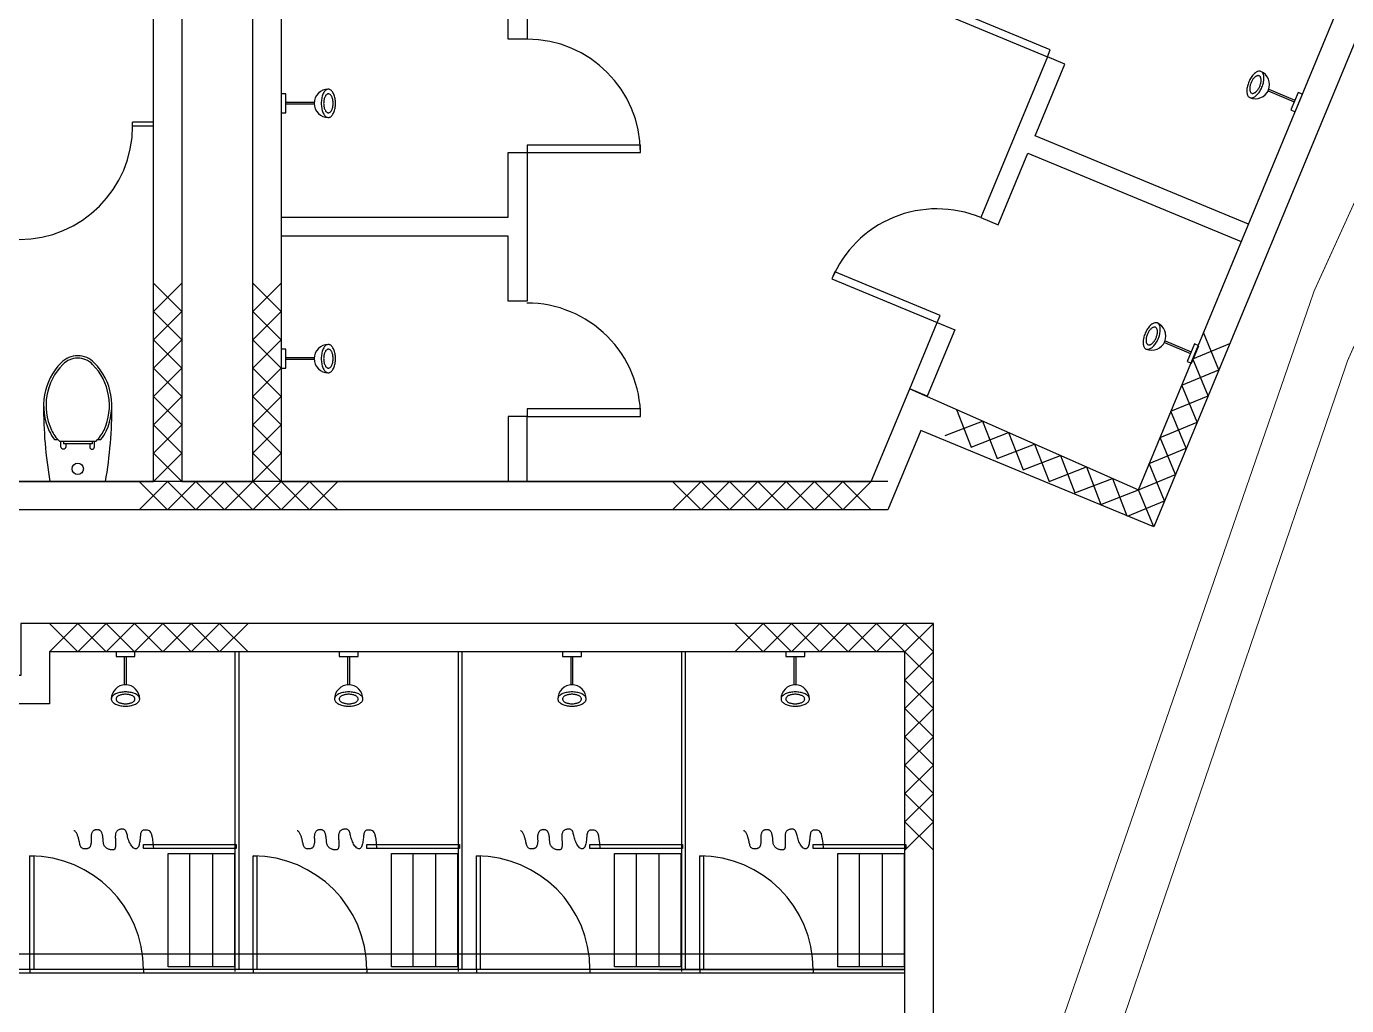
# Model space of a CAD drawing. Extents: x -163002 to 22103, y -103500 to 51643.
# Drawn here: x -68996 to -62018, y -67471 to -62293 of the extents above; entities that cross this region are included whole.
import ezdxf

# ---------------------------------------------------------------- set-up
doc = ezdxf.new("R2010")
doc.units = 0
doc.header["$LTSCALE"] = 1000
doc.header["$MEASUREMENT"] = 0
doc.layers.get('0').update_dxf_attribs({"linetype": 'CONTINUOUS'})
for name, color, linetype in [('s1113a$0$20', 1, 'CONTINUOUS'), ('s1113a$0$22', 14, 'CONTINUOUS'), ('s1113a$0$49', 7, 'CONTINUOUS'), ('s1113a$0$PLUMB', 1, 'CONTINUOUS'), ('s1113a$0$sani02', 7, 'CONTINUOUS'), ('s4113a$0$9', 7, 'CONTINUOUS')]:
    doc.layers.add(name, color=color, linetype=linetype)

# ---------------------------------------------------------------- blocks, each defined once
blk = doc.blocks.new('s1113a$0$SHWR')
at = {"layer": 's1113a$0$49', "color": 14, "linetype": 'Continuous'}
for p, q in [((-0.005, -0.175), (-0.005, -0.025)), ((0.005, -0.175), (0.005, -0.025))]:
    blk.add_line(p, q, dxfattribs=at)
blk.add_lwpolyline([(-0.05, 0), (-0.05, -0.025), (0.05, -0.025), (0.05, 0)], close=True, dxfattribs=at)
for points in [[(0.075, -0.25, 0.087445), (0.073739, -0.243262, 0.069281), (0.070477, -0.237175, 0.06008), (0.064548, -0.230897, 0.040836), (0.057453, -0.225896, 0.036504), (0.047752, -0.221076, 0.027544), (0.0375, -0.217524, 0.025803), (0.025372, -0.214708, 0.022453), (0.013024, -0.21307, 0.021977), (0, -0.212498, 0.021977), (-0.013024, -0.21307, 0.022453), (-0.025372, -0.214708, 0.025803), (-0.0375, -0.217524, 0.027544), (-0.047752, -0.221076, 0.036504), (-0.057453, -0.225896, 0.040836), (-0.064548, -0.230897, 0.06008), (-0.070477, -0.237175, 0.069281), (-0.073739, -0.243262, 0.087445), (-0.075, -0.25, 0.087445), (-0.073739, -0.256739, 0.069281), (-0.070477, -0.262826, 0.06008), (-0.064548, -0.269104, 0.040836), (-0.057453, -0.274105, 0.036504), (-0.047752, -0.278925, 0.027544), (-0.0375, -0.282476, 0.025803), (-0.025372, -0.285293, 0.022453), (-0.013024, -0.286931, 0.021977), (0, -0.287503, 0.021977), (0.013024, -0.286931, 0.022453), (0.025372, -0.285293, 0.025803), (0.0375, -0.282476, 0.027544), (0.047752, -0.278925, 0.036504), (0.057453, -0.274105, 0.040836), (0.064548, -0.269104, 0.06008), (0.070477, -0.262826, 0.069281), (0.073739, -0.256739, 0.087445), (0.075, -0.25)], [(0.05, -0.25, 0.087445), (0.049159, -0.245508, 0.069281), (0.046985, -0.24145, 0.06008), (0.043032, -0.237264, 0.040836), (0.038302, -0.233931, 0.036504), (0.031835, -0.230717, 0.027544), (0.025, -0.22835, 0.025803), (0.016915, -0.226472, 0.022453), (0.008682, -0.22538, 0.021977), (0, -0.224999, 0.021977), (-0.008682, -0.22538, 0.022453), (-0.016915, -0.226472, 0.025803), (-0.025, -0.22835, 0.027544), (-0.031835, -0.230717, 0.036504), (-0.038302, -0.233931, 0.040836), (-0.043032, -0.237264, 0.06008), (-0.046985, -0.24145, 0.069281), (-0.049159, -0.245508, 0.087445), (-0.05, -0.25, 0.087445), (-0.049159, -0.254493, 0.069281), (-0.046985, -0.258551, 0.06008), (-0.043032, -0.262736, 0.040836), (-0.038302, -0.26607, 0.036504), (-0.031835, -0.269284, 0.027544), (-0.025, -0.271651, 0.025803), (-0.016915, -0.273529, 0.022453), (-0.008682, -0.274621, 0.021977), (0, -0.275002, 0.021977), (0.008682, -0.274621, 0.022453), (0.016915, -0.273529, 0.025803), (0.025, -0.271651, 0.027544), (0.031835, -0.269284, 0.036504), (0.038302, -0.26607, 0.040836), (0.043032, -0.262736, 0.06008), (0.046985, -0.258551, 0.069281), (0.049159, -0.254493, 0.087445), (0.05, -0.25)]]:
    blk.add_lwpolyline(points, format="xyb", close=True, dxfattribs=at)
blk.add_arc((0, -0.25), 0.075, 0, 180, dxfattribs=at)
blk = doc.blocks.new('s1113a$0$TP3')
at = {"layer": 's1113a$0$PLUMB'}
for p, q in [((213.7, 76), (199.3, 76)), ((199.3, -76), (199.3, 76)), ((213.7, -76), (199.3, -76))]:
    blk.add_line(p, q, dxfattribs=at)
for points in [[(406.3, 180.2, 0.045439), (0, 146.9), (0, -146.9, 0.045439), (406.3, -180.2, -0.205215)], [(223.1, -106), (223.1, -122.9, 0.064397), (267.1, -150.5, 0.312063), (628.7, -87.4, 0.200897), (665.3, 0, 0.200897), (628.7, 87.4, 0.312063), (267.1, 150.5, 0.064397), (223.1, 122.9), (223.1, 106)], [(199.3, 63.6), (183.6, 63.6, -1), (183.6, 88.4), (213.7, 88.4)], [(199.3, -63.6), (183.6, -63.6, 1), (183.6, -88.4), (213.7, -88.4)]]:
    blk.add_lwpolyline(points, format="xyb", dxfattribs=at)
blk.add_lwpolyline([(652.6, 0, 0.200897), (619.8, 78.4, 0.312063), (272.4, 139, 0.096006), (213.7, 96.8), (213.7, -96.8, 0.096006), (272.4, -139, 0.312063), (619.8, -78.4, 0.200897)], format="xyb", close=True, dxfattribs=at)
blk.add_circle((67.5, 0), 30, dxfattribs=at)
blk = doc.blocks.new('s1113a')
at = {"layer": 's1113a$0$20', "color": 14, "linetype": 'Continuous'}
for p, q in [((-68324.8, -64699.9), (-68324.8, -62799.9)), ((-64443.4, -64699.9), (-72769.10615, -64699.9)), ((-64443.4, -64849.9), (-72739.9, -64849.9))]:
    blk.add_line(p, q, dxfattribs=at)
for points in [[(-68324.8, -57899.9), (-68324.8, -54124.9), (-68474.8, -54124.9), (-68474.8, -53974.9), (-66824.9, -53974.9), (-66824.9, -53349.9), (-66674.9, -53349.9), (-66674.9, -54124.9), (-68174.8, -54124.9), (-68174.8, -57749.9), (-65249.9, -57749.9), (-65249.9, -59249.9), (-67649.8, -59249.9), (-67649.8, -64699.9)], [(-68174.8, -58643.9), (-68174.8, -64699.9), (-67799.8, -64699.9), (-67799.8, -59099.9), (-66249.9, -59099.9)], [(-67649.8, -64699.9), (-64530.2, -64699.9), (-64327.3, -64210), (-63118.6, -64743.8), (-61429.3, -60666.7), (-62649.9, -60160.9), (-62649.9, -59393.9), (-62499.9, -59393.9)], [(-62499.9, -59393.9), (-62499.9, -60060.6), (-61233.3, -60585.5), (-63037.4, -64939.7), (-64269.1, -64429.3), (-64443.4, -64849.9)], [(-72769.10615, -64699.9), (-68324.8, -64699.9), (-68324.8, -60824.9), (-71324.8, -60824.9)], [(-64202.3, -69499.3), (-64202.3, -65449.9), (-69024.7, -65449.9), (-69024.6766, -65724.9), (-72742.3, -65724.9)], [(-64352.3, -69999.9), (-64352.3, -65599.9), (-68874.68723, -65599.9), (-68874.66383, -65874.9), (-72592.3, -65874.9)]]:
    blk.add_lwpolyline(points, dxfattribs=at)
at = {"layer": 's1113a$0$22', "color": 14, "linetype": 'Continuous'}
for points in [[(-68174.8, -64699.9), (-68324.8, -64549.9), (-68174.8, -64399.9), (-68324.8, -64249.9), (-68174.8, -64099.9), (-68324.8, -63949.9), (-68174.8, -63799.9), (-68324.8, -63649.9)], [(-68324.8, -64699.9), (-68174.8, -64549.9), (-68324.8, -64399.9), (-68174.8, -64249.9), (-68324.8, -64099.9), (-68174.8, -63949.9), (-68324.8, -63799.9), (-68174.8, -63649.9)], [(-67649.8, -64699.9), (-67799.8, -64549.9), (-67649.8, -64399.9), (-67799.8, -64249.9), (-67649.8, -64099.9), (-67799.8, -63949.9), (-67649.8, -63799.9), (-67799.8, -63649.9)], [(-67799.8, -64699.9), (-67649.8, -64549.9), (-67799.8, -64399.9), (-67649.8, -64249.9), (-67799.8, -64099.9), (-67649.8, -63949.9), (-67799.8, -63799.9), (-67649.8, -63649.9)], [(-63037.4, -64939.7), (-63118.6, -64743.7), (-62922.6, -64662.5), (-63003.7, -64466.6), (-62807.7, -64385.4), (-62888.9, -64189.4), (-62692.9, -64108.2), (-62774.1, -63912.3)], [(-63176, -64882.3), (-62980, -64801.1), (-63061.1, -64605.1), (-62865.1, -64524), (-62946.3, -64328), (-62750.3, -64246.8), (-62831.5, -64050.8), (-62635.5, -63969.7)], [(-64079.1, -64319.6), (-64002.5, -64517.4), (-63804.7, -64440.8), (-63728.1, -64638.6), (-63530.2, -64562), (-63453.6, -64759.8), (-63255.8, -64683.2), (-63179.2, -64881)], [(-64139.7, -64456.8), (-63941.9, -64380.2), (-63865.3, -64578), (-63667.5, -64501.4), (-63590.8, -64699.2), (-63393, -64622.6), (-63316.4, -64820.4), (-63118.6, -64743.8)], [(-67349.8, -64699.9), (-67499.8, -64849.9), (-67649.8, -64699.9), (-67799.8, -64849.9), (-67949.8, -64699.9), (-68099.8, -64849.9), (-68249.8, -64699.9), (-68399.8, -64849.9)], [(-67349.8, -64849.9), (-67499.8, -64699.9), (-67649.8, -64849.9), (-67799.8, -64699.9), (-67949.8, -64849.9), (-68099.8, -64699.9), (-68249.8, -64849.9), (-68399.8, -64699.9)], [(-64530.2, -64699.9), (-64680.2, -64849.9), (-64830.2, -64699.9), (-64980.2, -64849.9), (-65130.2, -64699.9), (-65280.2, -64849.9), (-65430.2, -64699.9), (-65580.2, -64849.9)], [(-64530.2, -64849.9), (-64680.2, -64699.9), (-64830.2, -64849.9), (-64980.2, -64699.9), (-65130.2, -64849.9), (-65280.2, -64699.9), (-65430.2, -64849.9), (-65580.2, -64699.9)], [(-68874.7, -65599.9), (-68724.7, -65449.9), (-68574.7, -65599.9), (-68424.7, -65449.9), (-68274.7, -65599.9), (-68124.7, -65449.9), (-67974.7, -65599.9), (-67824.7, -65449.9)], [(-68874.7, -65449.9), (-68724.7, -65599.9), (-68574.7, -65449.9), (-68424.7, -65599.9), (-68274.7, -65449.9), (-68124.7, -65599.9), (-67974.7, -65449.9), (-67824.7, -65599.9)], [(-65252.3, -65599.9), (-65102.3, -65449.9), (-64952.3, -65599.9), (-64802.3, -65449.9), (-64652.3, -65599.9), (-64502.3, -65449.9), (-64352.3, -65599.9), (-64202.3, -65449.9)], [(-65252.3, -65449.9), (-65102.3, -65599.9), (-64952.3, -65449.9), (-64802.3, -65599.9), (-64652.3, -65449.9), (-64502.3, -65599.9), (-64352.3, -65449.9), (-64202.3, -65599.9)], [(-64352.3, -65599.9), (-64202.3, -65749.9), (-64352.3, -65899.9), (-64202.3, -66049.9), (-64352.3, -66199.9), (-64202.3, -66349.9), (-64352.3, -66499.9), (-64202.3, -66649.9)], [(-64202.3, -65599.9), (-64352.3, -65749.9), (-64202.3, -65899.9), (-64352.3, -66049.9), (-64202.3, -66199.9), (-64352.3, -66349.9), (-64202.3, -66499.9), (-64352.3, -66649.9)]]:
    blk.add_lwpolyline(points, dxfattribs=at)
at = {"layer": 's1113a$0$49', "color": 14, "linetype": 'Continuous'}
for points in [[(-67649.8, -61915.6), (-66449.8, -61915.6), (-66449.8, -61582.3), (-66349.8, -61582.3), (-66349.8, -62360.6), (-66449.8, -62360.6), (-66449.8, -62015.6), (-67649.8, -62015.6)], [(-62536.2, -63338.6), (-63664.3, -62871.1), (-63507.2, -62491.9), (-63599.6, -62453.6), (-63952.1, -63304.4), (-63859.7, -63342.7), (-63702.7, -62963.5), (-62574.5, -63430.9)], [(-67649.8, -63301.8), (-66449.8, -63301.8), (-66449.8, -62960.6), (-66349.8, -62960.6), (-66349.8, -63746.8), (-66449.8, -63746.8), (-66449.8, -63401.8), (-67649.8, -63401.8)]]:
    blk.add_lwpolyline(points, dxfattribs=at)
for points in [[(-64156, -62223.1), (-63599.6, -62453.6), (-63584.3, -62416.6), (-64140.7, -62186.1)], [(-66349.8, -62960.6), (-65749.8, -62960.6), (-65749.8, -62920.6), (-66349.8, -62920.6)], [(-64738.2, -63628.3), (-64181.8, -63858.8), (-64166.5, -63821.8), (-64722.9, -63591.3)], [(-64089.4, -63897.1), (-64234.8, -64248.3), (-64327.3, -64210), (-64181.9, -63858.8)], [(-66349.8, -64356), (-65749.8, -64356), (-65749.8, -64316), (-66349.8, -64316)], [(-66449.9, -64699.9), (-66349.8, -64699.9), (-66349.8, -64356), (-66449.9, -64356)]]:
    blk.add_lwpolyline(points, close=True, dxfattribs=at)
for centre, radius, start, end in [((-66349.8, -62960.6), 600, 0, 90), ((-64183.9, -63857.9), 600.078, 67.276575, 157.499872), ((-66349.8, -64356), 600, 0, 90.038425)]:
    blk.add_arc(centre, radius, start, end, dxfattribs=at)
at = {"layer": 's1113a$0$sani02'}
for p, q in [((-68434.8, -62819.9), (-68434.8, -62799.9)), ((-68324.8, -62799.9), (-68434.8, -62799.9)), ((-68324.8, -62819.9), (-68434.8, -62819.9)), ((-68324.8, -64699.9), (-68324.8, -62819.9)), ((-67892.3, -67289.9), (-67892.3, -65599.9)), ((-67872.3, -67279.9), (-67872.3, -65599.9)), ((-66712.3, -67289.9), (-66712.3, -65599.9)), ((-66692.3, -67279.9), (-66692.3, -65599.9)), ((-65532.3, -67289.9), (-65532.3, -65599.9)), ((-65512.3, -67279.9), (-65512.3, -65599.9)), ((-68133.63638, -66666.65544), (-68133.63638, -67266.65544)), ((-68013.0882, -66666.65544), (-68013.0882, -67266.65544)), ((-66953.63638, -66666.65544), (-66953.63638, -67266.65544)), ((-66833.0882, -66666.65544), (-66833.0882, -67266.65544)), ((-65773.63638, -66666.65544), (-65773.63638, -67266.65544)), ((-65653.0882, -66666.65544), (-65653.0882, -67266.65544)), ((-64593.63638, -66666.65544), (-64593.63638, -67266.65544)), ((-64473.0882, -66666.65544), (-64473.0882, -67266.65544)), ((-64352.3, -67199.9), (-69152.3, -67199.9)), ((-64352.3, -67279.9), (-69072.3, -67279.9)), ((-64352.3, -67299.9), (-69072.3, -67299.9)), ((-68977.3, -67279.9), (-68977.3, -67299.9)), ((-68377.3, -67279.9), (-68377.3, -67299.9)), ((-67797.3, -67279.9), (-67797.3, -67299.9)), ((-67197.3, -67279.9), (-67197.3, -67299.9)), ((-66617.3, -67279.9), (-66617.3, -67299.9)), ((-66017.3, -67279.9), (-66017.3, -67299.9)), ((-65652.3, -67279.9), (-64352.3, -67279.9)), ((-65437.3, -67279.9), (-65437.3, -67299.9)), ((-64837.3, -67279.9), (-64837.3, -67299.9))]:
    blk.add_line(p, q, dxfattribs=at)
for points in [[(-68323.32166, -66640.0437), (-68325.50972, -66612.34132), (-68328.08891, -66590.83252), (-68331.03683, -66574.68564), (-68334.33108, -66563.06901), (-68337.94926, -66555.15097), (-68341.86898, -66550.09985), (-68346.06782, -66547.08399), (-68350.5234, -66545.27172), (-68355.19838, -66543.97543), (-68359.9957, -66543.08379), (-68364.80336, -66542.6295), (-68369.50935, -66542.64529), (-68374.00169, -66543.16386), (-68378.16836, -66544.21793), (-68381.89738, -66545.84022), (-68385.07674, -66548.06345), (-68387.62862, -66550.90683), (-68389.61188, -66554.33565), (-68391.11958, -66558.3017), (-68392.24476, -66562.75676), (-68393.08047, -66567.65262), (-68393.71974, -66572.94106), (-68394.25563, -66578.57389), (-68394.78117, -66584.50287), (-68395.37851, -66590.66775), (-68396.08612, -66596.96005), (-68396.93158, -66603.25923), (-68397.94245, -66609.44478), (-68399.1463, -66615.39614), (-68400.5707, -66620.99281), (-68402.24323, -66626.11424), (-68404.19145, -66630.6399), (-68406.43374, -66634.46475), (-68408.95172, -66637.54576), (-68411.71783, -66639.85538), (-68414.70449, -66641.36604), (-68417.88414, -66642.0502), (-68421.22921, -66641.88032), (-68424.71212, -66640.82883), (-68428.30531, -66638.8682), (-68431.97604, -66635.99268), (-68435.6709, -66632.28377), (-68439.33129, -66627.84478), (-68442.89864, -66622.77904), (-68446.31436, -66617.18984), (-68449.51986, -66611.1805), (-68452.45656, -66604.85433), (-68455.06588, -66598.31465), (-68457.31105, -66591.66592), (-68459.24262, -66585.01718), (-68460.93295, -66578.47864), (-68462.45443, -66572.1605), (-68463.87941, -66566.17296), (-68465.28026, -66560.62622), (-68466.72937, -66555.63049), (-68468.29909, -66551.29595), (-68470.04973, -66547.7024), (-68471.99336, -66544.80794), (-68474.12997, -66542.54024), (-68476.45958, -66540.82698), (-68478.98216, -66539.59585), (-68481.69773, -66538.77452), (-68484.60629, -66538.29068), (-68487.70784, -66538.07201), (-68490.99145, -66538.06054), (-68494.40258, -66538.25568), (-68497.87573, -66538.67123), (-68501.34544, -66539.32094), (-68504.74623, -66540.21861), (-68508.01261, -66541.378), (-68511.07912, -66542.81289), (-68513.88027, -66544.53706), (-68516.36379, -66546.55853), (-68518.53027, -66548.86239), (-68520.39349, -66551.42798), (-68521.96722, -66554.23463), (-68523.26527, -66557.26169), (-68524.30141, -66560.48848), (-68525.08942, -66563.89435), (-68525.6431, -66567.45863), (-68525.97967, -66571.16181), (-68526.13015, -66574.98897), (-68526.129, -66578.92633), (-68526.01069, -66582.96011), (-68525.80966, -66587.07654), (-68525.56039, -66591.26185), (-68525.29734, -66595.50225), (-68525.05496, -66599.78398), (-68524.86255, -66604.08694), (-68524.72873, -66608.36579), (-68524.65693, -66612.56887), (-68524.65061, -66616.64454), (-68524.71321, -66620.54113), (-68524.84818, -66624.20699), (-68525.05896, -66627.59046), (-68525.349, -66630.6399), (-68525.72002, -66633.31798), (-68526.16686, -66635.64481), (-68526.68261, -66637.65481), (-68527.2604, -66639.38242), (-68527.89333, -66640.86209), (-68528.57451, -66642.12825), (-68529.29705, -66643.21533), (-68530.05405, -66644.15777), (-68530.84668, -66644.98428), (-68531.70823, -66645.70058), (-68532.68006, -66646.30668), (-68533.80353, -66646.80258), (-68535.11998, -66647.18829), (-68536.67078, -66647.46379), (-68538.49726, -66647.62909), (-68540.64078, -66647.68419), (-68543.12604, -66647.62507), (-68545.91111, -66647.43165), (-68548.93741, -66647.07981), (-68552.14635, -66646.54545), (-68555.47936, -66645.80447), (-68558.87783, -66644.83276), (-68562.2832, -66643.6062), (-68565.63688, -66642.10071), (-68568.88487, -66640.30135), (-68571.99157, -66638.22993), (-68574.92597, -66635.91745), (-68577.65704, -66633.3949), (-68580.15378, -66630.69328), (-68582.38516, -66627.84358), (-68584.32018, -66624.87679), (-68585.92781, -66621.82391), (-68587.19139, -66618.70675), (-68588.15172, -66615.51038), (-68588.86393, -66612.2107), (-68589.38314, -66608.78361), (-68589.76451, -66605.20499), (-68590.06317, -66601.45074), (-68590.33426, -66597.49675), (-68590.63292, -66593.31891), (-68591.00623, -66588.91263), (-68591.46915, -66584.35139), (-68592.02856, -66579.72815), (-68592.69135, -66575.13591), (-68593.46442, -66570.66764), (-68594.35467, -66566.41633), (-68595.36898, -66562.47495), (-68596.51425, -66558.9365), (-68597.7922, -66555.87041), (-68599.18388, -66553.252), (-68600.66517, -66551.03307), (-68602.21193, -66549.16541), (-68603.80005, -66547.60079), (-68605.4054, -66546.29101), (-68607.00385, -66545.18786), (-68608.57129, -66544.24312), (-68610.09335, -66543.41662), (-68611.59473, -66542.70031), (-68613.10988, -66542.09421), (-68614.67329, -66541.59831), (-68616.3194, -66541.21261), (-68618.08268, -66540.93711), (-68619.99759, -66540.77181), (-68622.0986, -66540.71671), (-68624.4058, -66540.77755), (-68626.88187, -66540.98302), (-68629.47511, -66541.36758), (-68632.13382, -66541.96564), (-68634.80632, -66542.81166), (-68637.44091, -66543.94006), (-68639.9859, -66545.38529), (-68642.38958, -66547.18178), (-68644.60717, -66549.35248), (-68646.62143, -66551.87446), (-68648.42203, -66554.71325), (-68649.99862, -66557.83443), (-68651.34088, -66561.20357), (-68652.43846, -66564.78621), (-68653.28104, -66568.54793), (-68653.85826, -66572.45429), (-68654.17129, -66576.47028), (-68654.26721, -66580.55858), (-68654.20462, -66584.68132), (-68654.04209, -66588.80062), (-68653.8382, -66592.8786), (-68653.65155, -66596.87737), (-68653.54072, -66600.75905), (-68653.56428, -66604.48576), (-68653.76646, -66608.02536), (-68654.13405, -66611.36867), (-68654.63949, -66614.51225), (-68655.2552, -66617.45264), (-68655.95361, -66620.1864), (-68656.70716, -66622.7101), (-68657.48827, -66625.02028), (-68658.26939, -66627.11351), (-68659.03212, -66628.99035), (-68659.79485, -66630.66745), (-68660.58514, -66632.16548), (-68661.43058, -66633.5051), (-68662.35873, -66634.70697), (-68663.39716, -66635.79175), (-68664.57343, -66636.78011), (-68665.91513, -66637.6927), (-68667.44465, -66638.54561), (-68669.16372, -66639.33653), (-68671.06887, -66640.05858), (-68673.15668, -66640.70486), (-68675.42369, -66641.2685), (-68677.86644, -66641.74259), (-68680.48151, -66642.12026), (-68683.26543, -66642.39462), (-68686.20499, -66642.54844), (-68689.24793, -66642.52318), (-68692.33223, -66642.24997), (-68695.39584, -66641.65994), (-68698.37675, -66640.6842), (-68701.21293, -66639.25389), (-68703.84234, -66637.30013), (-68706.20295, -66634.75405), (-68708.25055, -66631.57661), (-68710.01212, -66627.84818), (-68711.53246, -66623.67895), (-68712.85638, -66619.17912), (-68714.02867, -66614.45889), (-68715.09412, -66609.62846), (-68716.09754, -66604.79803), (-68717.08372, -66600.07781), (-68718.09172, -66595.55531), (-68719.13762, -66591.22739), (-68720.23176, -66587.06821), (-68721.38449, -66583.05195), (-68722.60614, -66579.15277), (-68723.90705, -66575.34485), (-68725.29757, -66571.60236), (-68726.78804, -66567.89948), (-68728.39166, -66564.22988), (-68730.13313, -66560.66531), (-68732.04002, -66557.29704), (-68734.13988, -66554.21631), (-68736.46029, -66551.51439), (-68739.0288, -66549.28254), (-68741.87298, -66547.61201), (-68745.02039, -66546.59407)], [(-67143.32166, -66640.0437), (-67145.50972, -66612.34132), (-67148.08891, -66590.83252), (-67151.03683, -66574.68564), (-67154.33108, -66563.06901), (-67157.94926, -66555.15097), (-67161.86898, -66550.09985), (-67166.06782, -66547.08399), (-67170.5234, -66545.27172), (-67175.19839, -66543.97543), (-67179.9957, -66543.08379), (-67184.80336, -66542.6295), (-67189.50935, -66542.64529), (-67194.00169, -66543.16386), (-67198.16836, -66544.21793), (-67201.89738, -66545.84022), (-67205.07674, -66548.06345), (-67207.62862, -66550.90683), (-67209.61188, -66554.33565), (-67211.11958, -66558.3017), (-67212.24476, -66562.75676), (-67213.08047, -66567.65262), (-67213.71974, -66572.94106), (-67214.25563, -66578.57389), (-67214.78117, -66584.50287), (-67215.37851, -66590.66775), (-67216.08612, -66596.96005), (-67216.93158, -66603.25923), (-67217.94245, -66609.44478), (-67219.1463, -66615.39614), (-67220.5707, -66620.99281), (-67222.24323, -66626.11424), (-67224.19145, -66630.6399), (-67226.43374, -66634.46475), (-67228.95172, -66637.54576), (-67231.71783, -66639.85538), (-67234.70449, -66641.36604), (-67237.88414, -66642.0502), (-67241.22921, -66641.88032), (-67244.71212, -66640.82883), (-67248.30531, -66638.8682), (-67251.97604, -66635.99268), (-67255.6709, -66632.28377), (-67259.33129, -66627.84478), (-67262.89864, -66622.77904), (-67266.31436, -66617.18984), (-67269.51986, -66611.1805), (-67272.45656, -66604.85433), (-67275.06588, -66598.31465), (-67277.31105, -66591.66592), (-67279.24262, -66585.01718), (-67280.93295, -66578.47864), (-67282.45443, -66572.1605), (-67283.87941, -66566.17296), (-67285.28026, -66560.62622), (-67286.72937, -66555.63049), (-67288.29909, -66551.29595), (-67290.04973, -66547.7024), (-67291.99336, -66544.80794), (-67294.12997, -66542.54024), (-67296.45958, -66540.82698), (-67298.98216, -66539.59585), (-67301.69773, -66538.77452), (-67304.60629, -66538.29068), (-67307.70784, -66538.07201), (-67310.99145, -66538.06054), (-67314.40258, -66538.25568), (-67317.87573, -66538.67123), (-67321.34544, -66539.32094), (-67324.74623, -66540.21861), (-67328.01261, -66541.378), (-67331.07912, -66542.81289), (-67333.88027, -66544.53706), (-67336.36379, -66546.55853), (-67338.53027, -66548.86239), (-67340.39349, -66551.42798), (-67341.96723, -66554.23463), (-67343.26527, -66557.26169), (-67344.30141, -66560.48848), (-67345.08942, -66563.89435), (-67345.6431, -66567.45863), (-67345.97967, -66571.16181), (-67346.13015, -66574.98897), (-67346.129, -66578.92633), (-67346.01069, -66582.96011), (-67345.80966, -66587.07654), (-67345.56039, -66591.26185), (-67345.29734, -66595.50225), (-67345.05496, -66599.78398), (-67344.86255, -66604.08694), (-67344.72873, -66608.36579), (-67344.65693, -66612.56887), (-67344.65061, -66616.64454), (-67344.71321, -66620.54113), (-67344.84818, -66624.20699), (-67345.05896, -66627.59046), (-67345.349, -66630.6399), (-67345.72002, -66633.31798), (-67346.16686, -66635.64481), (-67346.68261, -66637.65481), (-67347.2604, -66639.38242), (-67347.89333, -66640.86209), (-67348.57451, -66642.12825), (-67349.29705, -66643.21533), (-67350.05405, -66644.15777), (-67350.84668, -66644.98428), (-67351.70823, -66645.70058), (-67352.68006, -66646.30668), (-67353.80353, -66646.80258), (-67355.11998, -66647.18829), (-67356.67078, -66647.46379), (-67358.49726, -66647.62909), (-67360.64078, -66647.68419), (-67363.12604, -66647.62507), (-67365.91111, -66647.43165), (-67368.93741, -66647.07981), (-67372.14636, -66646.54545), (-67375.47936, -66645.80447), (-67378.87783, -66644.83276), (-67382.2832, -66643.6062), (-67385.63688, -66642.10071), (-67388.88487, -66640.30135), (-67391.99157, -66638.22993), (-67394.92597, -66635.91745), (-67397.65704, -66633.3949), (-67400.15378, -66630.69328), (-67402.38516, -66627.84358), (-67404.32018, -66624.87679), (-67405.92781, -66621.82391), (-67407.1914, -66618.70675), (-67408.15172, -66615.51038), (-67408.86393, -66612.2107), (-67409.38314, -66608.78361), (-67409.76451, -66605.20499), (-67410.06317, -66601.45074), (-67410.33426, -66597.49675), (-67410.63292, -66593.31891), (-67411.00623, -66588.91263), (-67411.46915, -66584.35139), (-67412.02856, -66579.72815), (-67412.69135, -66575.13591), (-67413.46442, -66570.66764), (-67414.35467, -66566.41633), (-67415.36898, -66562.47495), (-67416.51425, -66558.9365), (-67417.7922, -66555.87041), (-67419.18388, -66553.252), (-67420.66517, -66551.03307), (-67422.21193, -66549.16541), (-67423.80005, -66547.60079), (-67425.4054, -66546.29101), (-67427.00385, -66545.18786), (-67428.57129, -66544.24312), (-67430.09335, -66543.41662), (-67431.59473, -66542.70031), (-67433.10988, -66542.09421), (-67434.67329, -66541.59831), (-67436.3194, -66541.21261), (-67438.08268, -66540.93711), (-67439.99759, -66540.77181), (-67442.0986, -66540.71671), (-67444.4058, -66540.77755), (-67446.88187, -66540.98302), (-67449.47511, -66541.36758), (-67452.13382, -66541.96564), (-67454.80632, -66542.81166), (-67457.44091, -66543.94006), (-67459.9859, -66545.38529), (-67462.38958, -66547.18178), (-67464.60717, -66549.35248), (-67466.62143, -66551.87446), (-67468.42203, -66554.71325), (-67469.99862, -66557.83443), (-67471.34088, -66561.20357), (-67472.43846, -66564.78621), (-67473.28104, -66568.54793), (-67473.85826, -66572.45429), (-67474.17129, -66576.47028), (-67474.26721, -66580.55858), (-67474.20462, -66584.68132), (-67474.04209, -66588.80062), (-67473.8382, -66592.8786), (-67473.65155, -66596.87737), (-67473.54072, -66600.75905), (-67473.56428, -66604.48576), (-67473.76646, -66608.02536), (-67474.13405, -66611.36867), (-67474.63949, -66614.51225), (-67475.2552, -66617.45264), (-67475.95361, -66620.1864), (-67476.70716, -66622.7101), (-67477.48827, -66625.02028), (-67478.26939, -66627.11351), (-67479.03212, -66628.99035), (-67479.79485, -66630.66745), (-67480.58514, -66632.16548), (-67481.43058, -66633.5051), (-67482.35873, -66634.70697), (-67483.39716, -66635.79175), (-67484.57343, -66636.78011), (-67485.91513, -66637.6927), (-67487.44465, -66638.54561), (-67489.16372, -66639.33653), (-67491.06887, -66640.05858), (-67493.15668, -66640.70486), (-67495.42369, -66641.2685), (-67497.86644, -66641.74259), (-67500.48151, -66642.12026), (-67503.26543, -66642.39462), (-67506.20499, -66642.54844), (-67509.24793, -66642.52318), (-67512.33223, -66642.24997), (-67515.39584, -66641.65994), (-67518.37675, -66640.6842), (-67521.21293, -66639.25389), (-67523.84234, -66637.30013), (-67526.20295, -66634.75405), (-67528.25055, -66631.57661), (-67530.01212, -66627.84818), (-67531.53246, -66623.67895), (-67532.85638, -66619.17912), (-67534.02867, -66614.45889), (-67535.09412, -66609.62846), (-67536.09754, -66604.79803), (-67537.08372, -66600.07781), (-67538.09172, -66595.55531), (-67539.13762, -66591.22739), (-67540.23176, -66587.06821), (-67541.38449, -66583.05195), (-67542.60614, -66579.15277), (-67543.90705, -66575.34485), (-67545.29757, -66571.60236), (-67546.78804, -66567.89948), (-67548.39166, -66564.22988), (-67550.13313, -66560.66531), (-67552.04002, -66557.29704), (-67554.13988, -66554.21631), (-67556.46029, -66551.51439), (-67559.0288, -66549.28254), (-67561.87298, -66547.61201), (-67565.02039, -66546.59407)], [(-65963.32166, -66640.0437), (-65965.50972, -66612.34132), (-65968.08891, -66590.83252), (-65971.03683, -66574.68564), (-65974.33108, -66563.06901), (-65977.94926, -66555.15097), (-65981.86898, -66550.09985), (-65986.06782, -66547.08399), (-65990.5234, -66545.27172), (-65995.19839, -66543.97543), (-65999.9957, -66543.08379), (-66004.80336, -66542.6295), (-66009.50935, -66542.64529), (-66014.00169, -66543.16386), (-66018.16836, -66544.21793), (-66021.89738, -66545.84022), (-66025.07674, -66548.06345), (-66027.62862, -66550.90683), (-66029.61188, -66554.33565), (-66031.11958, -66558.3017), (-66032.24476, -66562.75676), (-66033.08047, -66567.65262), (-66033.71974, -66572.94106), (-66034.25563, -66578.57389), (-66034.78117, -66584.50287), (-66035.37851, -66590.66775), (-66036.08612, -66596.96005), (-66036.93158, -66603.25923), (-66037.94245, -66609.44478), (-66039.1463, -66615.39614), (-66040.5707, -66620.99281), (-66042.24323, -66626.11424), (-66044.19145, -66630.6399), (-66046.43374, -66634.46475), (-66048.95172, -66637.54576), (-66051.71783, -66639.85538), (-66054.70449, -66641.36604), (-66057.88414, -66642.0502), (-66061.22921, -66641.88032), (-66064.71212, -66640.82883), (-66068.30531, -66638.8682), (-66071.97604, -66635.99268), (-66075.6709, -66632.28377), (-66079.33129, -66627.84478), (-66082.89864, -66622.77904), (-66086.31436, -66617.18984), (-66089.51986, -66611.1805), (-66092.45656, -66604.85433), (-66095.06588, -66598.31465), (-66097.31105, -66591.66592), (-66099.24262, -66585.01718), (-66100.93295, -66578.47864), (-66102.45443, -66572.1605), (-66103.87941, -66566.17296), (-66105.28026, -66560.62622), (-66106.72937, -66555.63049), (-66108.29909, -66551.29595), (-66110.04973, -66547.7024), (-66111.99336, -66544.80794), (-66114.12997, -66542.54024), (-66116.45958, -66540.82698), (-66118.98216, -66539.59585), (-66121.69773, -66538.77452), (-66124.60629, -66538.29068), (-66127.70784, -66538.07201), (-66130.99145, -66538.06054), (-66134.40258, -66538.25568), (-66137.87573, -66538.67123), (-66141.34544, -66539.32094), (-66144.74623, -66540.21861), (-66148.01261, -66541.378), (-66151.07912, -66542.81289), (-66153.88027, -66544.53706), (-66156.36379, -66546.55853), (-66158.53027, -66548.86239), (-66160.39349, -66551.42798), (-66161.96723, -66554.23463), (-66163.26527, -66557.26169), (-66164.30141, -66560.48848), (-66165.08942, -66563.89435), (-66165.6431, -66567.45863), (-66165.97967, -66571.16181), (-66166.13015, -66574.98897), (-66166.129, -66578.92633), (-66166.01069, -66582.96011), (-66165.80966, -66587.07654), (-66165.56039, -66591.26185), (-66165.29734, -66595.50225), (-66165.05496, -66599.78398), (-66164.86255, -66604.08694), (-66164.72873, -66608.36579), (-66164.65693, -66612.56887), (-66164.65061, -66616.64454), (-66164.71321, -66620.54113), (-66164.84818, -66624.20699), (-66165.05896, -66627.59046), (-66165.349, -66630.6399), (-66165.72002, -66633.31798), (-66166.16686, -66635.64481), (-66166.68261, -66637.65481), (-66167.2604, -66639.38242), (-66167.89333, -66640.86209), (-66168.57451, -66642.12825), (-66169.29705, -66643.21533), (-66170.05405, -66644.15777), (-66170.84668, -66644.98428), (-66171.70823, -66645.70058), (-66172.68006, -66646.30668), (-66173.80353, -66646.80258), (-66175.11998, -66647.18829), (-66176.67078, -66647.46379), (-66178.49726, -66647.62909), (-66180.64078, -66647.68419), (-66183.12604, -66647.62507), (-66185.91111, -66647.43165), (-66188.93741, -66647.07981), (-66192.14636, -66646.54545), (-66195.47936, -66645.80447), (-66198.87783, -66644.83276), (-66202.2832, -66643.6062), (-66205.63688, -66642.10071), (-66208.88487, -66640.30135), (-66211.99157, -66638.22993), (-66214.92597, -66635.91745), (-66217.65704, -66633.3949), (-66220.15378, -66630.69328), (-66222.38516, -66627.84358), (-66224.32018, -66624.87679), (-66225.92781, -66621.82391), (-66227.1914, -66618.70675), (-66228.15172, -66615.51038), (-66228.86393, -66612.2107), (-66229.38314, -66608.78361), (-66229.76451, -66605.20499), (-66230.06317, -66601.45074), (-66230.33426, -66597.49675), (-66230.63292, -66593.31891), (-66231.00623, -66588.91263), (-66231.46915, -66584.35139), (-66232.02856, -66579.72815), (-66232.69135, -66575.13591), (-66233.46442, -66570.66764), (-66234.35467, -66566.41633), (-66235.36898, -66562.47495), (-66236.51425, -66558.9365), (-66237.7922, -66555.87041), (-66239.18388, -66553.252), (-66240.66517, -66551.03307), (-66242.21193, -66549.16541), (-66243.80005, -66547.60079), (-66245.4054, -66546.29101), (-66247.00385, -66545.18786), (-66248.57129, -66544.24312), (-66250.09335, -66543.41662), (-66251.59473, -66542.70031), (-66253.10988, -66542.09421), (-66254.67329, -66541.59831), (-66256.3194, -66541.21261), (-66258.08268, -66540.93711), (-66259.99759, -66540.77181), (-66262.0986, -66540.71671), (-66264.4058, -66540.77755), (-66266.88187, -66540.98302), (-66269.47511, -66541.36758), (-66272.13382, -66541.96564), (-66274.80632, -66542.81166), (-66277.44091, -66543.94006), (-66279.9859, -66545.38529), (-66282.38958, -66547.18178), (-66284.60717, -66549.35248), (-66286.62143, -66551.87446), (-66288.42203, -66554.71325), (-66289.99862, -66557.83443), (-66291.34088, -66561.20357), (-66292.43846, -66564.78621), (-66293.28104, -66568.54793), (-66293.85826, -66572.45429), (-66294.17129, -66576.47028), (-66294.26721, -66580.55858), (-66294.20462, -66584.68132), (-66294.04209, -66588.80062), (-66293.8382, -66592.8786), (-66293.65155, -66596.87737), (-66293.54072, -66600.75905), (-66293.56428, -66604.48576), (-66293.76646, -66608.02536), (-66294.13405, -66611.36867), (-66294.63949, -66614.51225), (-66295.2552, -66617.45264), (-66295.95361, -66620.1864), (-66296.70716, -66622.7101), (-66297.48827, -66625.02028), (-66298.26939, -66627.11351), (-66299.03212, -66628.99035), (-66299.79485, -66630.66745), (-66300.58514, -66632.16548), (-66301.43058, -66633.5051), (-66302.35873, -66634.70697), (-66303.39716, -66635.79175), (-66304.57343, -66636.78011), (-66305.91513, -66637.6927), (-66307.44465, -66638.54561), (-66309.16372, -66639.33653), (-66311.06887, -66640.05858), (-66313.15668, -66640.70486), (-66315.42369, -66641.2685), (-66317.86644, -66641.74259), (-66320.48151, -66642.12026), (-66323.26543, -66642.39462), (-66326.20499, -66642.54844), (-66329.24793, -66642.52318), (-66332.33223, -66642.24997), (-66335.39584, -66641.65994), (-66338.37675, -66640.6842), (-66341.21293, -66639.25389), (-66343.84234, -66637.30013), (-66346.20295, -66634.75405), (-66348.25055, -66631.57661), (-66350.01212, -66627.84818), (-66351.53246, -66623.67895), (-66352.85638, -66619.17912), (-66354.02867, -66614.45889), (-66355.09412, -66609.62846), (-66356.09754, -66604.79803), (-66357.08372, -66600.07781), (-66358.09172, -66595.55531), (-66359.13762, -66591.22739), (-66360.23176, -66587.06821), (-66361.38449, -66583.05195), (-66362.60614, -66579.15277), (-66363.90705, -66575.34485), (-66365.29757, -66571.60236), (-66366.78804, -66567.89948), (-66368.39166, -66564.22988), (-66370.13313, -66560.66531), (-66372.04002, -66557.29704), (-66374.13988, -66554.21631), (-66376.46029, -66551.51439), (-66379.0288, -66549.28254), (-66381.87298, -66547.61201), (-66385.02039, -66546.59407)], [(-64783.32166, -66640.0437), (-64785.50972, -66612.34132), (-64788.08891, -66590.83252), (-64791.03683, -66574.68564), (-64794.33108, -66563.06901), (-64797.94926, -66555.15097), (-64801.86898, -66550.09985), (-64806.06782, -66547.08399), (-64810.5234, -66545.27172), (-64815.19839, -66543.97543), (-64819.9957, -66543.08379), (-64824.80336, -66542.6295), (-64829.50935, -66542.64529), (-64834.00169, -66543.16386), (-64838.16836, -66544.21793), (-64841.89738, -66545.84022), (-64845.07674, -66548.06345), (-64847.62862, -66550.90683), (-64849.61188, -66554.33565), (-64851.11958, -66558.3017), (-64852.24476, -66562.75676), (-64853.08047, -66567.65262), (-64853.71974, -66572.94106), (-64854.25563, -66578.57389), (-64854.78117, -66584.50287), (-64855.37851, -66590.66775), (-64856.08612, -66596.96005), (-64856.93158, -66603.25923), (-64857.94245, -66609.44478), (-64859.1463, -66615.39614), (-64860.5707, -66620.99281), (-64862.24323, -66626.11424), (-64864.19145, -66630.6399), (-64866.43374, -66634.46475), (-64868.95172, -66637.54576), (-64871.71783, -66639.85538), (-64874.70449, -66641.36604), (-64877.88414, -66642.0502), (-64881.22921, -66641.88032), (-64884.71212, -66640.82883), (-64888.30531, -66638.8682), (-64891.97604, -66635.99268), (-64895.6709, -66632.28377), (-64899.33129, -66627.84478), (-64902.89864, -66622.77904), (-64906.31436, -66617.18984), (-64909.51986, -66611.1805), (-64912.45656, -66604.85433), (-64915.06588, -66598.31465), (-64917.31105, -66591.66592), (-64919.24262, -66585.01718), (-64920.93295, -66578.47864), (-64922.45443, -66572.1605), (-64923.87941, -66566.17296), (-64925.28026, -66560.62622), (-64926.72937, -66555.63049), (-64928.29909, -66551.29595), (-64930.04973, -66547.7024), (-64931.99336, -66544.80794), (-64934.12997, -66542.54024), (-64936.45958, -66540.82698), (-64938.98216, -66539.59585), (-64941.69773, -66538.77452), (-64944.60629, -66538.29068), (-64947.70784, -66538.07201), (-64950.99145, -66538.06054), (-64954.40258, -66538.25568), (-64957.87573, -66538.67123), (-64961.34544, -66539.32094), (-64964.74623, -66540.21861), (-64968.01261, -66541.378), (-64971.07912, -66542.81289), (-64973.88027, -66544.53706), (-64976.36379, -66546.55853), (-64978.53027, -66548.86239), (-64980.39349, -66551.42798), (-64981.96723, -66554.23463), (-64983.26527, -66557.26169), (-64984.30141, -66560.48848), (-64985.08942, -66563.89435), (-64985.6431, -66567.45863), (-64985.97967, -66571.16181), (-64986.13015, -66574.98897), (-64986.129, -66578.92633), (-64986.01069, -66582.96011), (-64985.80966, -66587.07654), (-64985.56039, -66591.26185), (-64985.29734, -66595.50225), (-64985.05496, -66599.78398), (-64984.86255, -66604.08694), (-64984.72873, -66608.36579), (-64984.65693, -66612.56887), (-64984.65061, -66616.64454), (-64984.71321, -66620.54113), (-64984.84818, -66624.20699), (-64985.05896, -66627.59046), (-64985.349, -66630.6399), (-64985.72002, -66633.31798), (-64986.16686, -66635.64481), (-64986.68261, -66637.65481), (-64987.2604, -66639.38242), (-64987.89333, -66640.86209), (-64988.57451, -66642.12825), (-64989.29705, -66643.21533), (-64990.05405, -66644.15777), (-64990.84668, -66644.98428), (-64991.70823, -66645.70058), (-64992.68006, -66646.30668), (-64993.80353, -66646.80258), (-64995.11998, -66647.18829), (-64996.67078, -66647.46379), (-64998.49726, -66647.62909), (-65000.64078, -66647.68419), (-65003.12604, -66647.62507), (-65005.91111, -66647.43165), (-65008.93741, -66647.07981), (-65012.14636, -66646.54545), (-65015.47936, -66645.80447), (-65018.87783, -66644.83276), (-65022.2832, -66643.6062), (-65025.63688, -66642.10071), (-65028.88487, -66640.30135), (-65031.99157, -66638.22993), (-65034.92597, -66635.91745), (-65037.65704, -66633.3949), (-65040.15378, -66630.69328), (-65042.38516, -66627.84358), (-65044.32018, -66624.87679), (-65045.92781, -66621.82391), (-65047.1914, -66618.70675), (-65048.15172, -66615.51038), (-65048.86393, -66612.2107), (-65049.38314, -66608.78361), (-65049.76451, -66605.20499), (-65050.06317, -66601.45074), (-65050.33426, -66597.49675), (-65050.63292, -66593.31891), (-65051.00623, -66588.91263), (-65051.46915, -66584.35139), (-65052.02856, -66579.72815), (-65052.69135, -66575.13591), (-65053.46442, -66570.66764), (-65054.35467, -66566.41633), (-65055.36898, -66562.47495), (-65056.51425, -66558.9365), (-65057.7922, -66555.87041), (-65059.18388, -66553.252), (-65060.66517, -66551.03307), (-65062.21193, -66549.16541), (-65063.80005, -66547.60079), (-65065.4054, -66546.29101), (-65067.00385, -66545.18786), (-65068.57129, -66544.24312), (-65070.09335, -66543.41662), (-65071.59473, -66542.70031), (-65073.10988, -66542.09421), (-65074.67329, -66541.59831), (-65076.3194, -66541.21261), (-65078.08268, -66540.93711), (-65079.99759, -66540.77181), (-65082.0986, -66540.71671), (-65084.4058, -66540.77755), (-65086.88187, -66540.98302), (-65089.47511, -66541.36758), (-65092.13382, -66541.96564), (-65094.80632, -66542.81166), (-65097.44091, -66543.94006), (-65099.9859, -66545.38529), (-65102.38958, -66547.18178), (-65104.60717, -66549.35248), (-65106.62143, -66551.87446), (-65108.42203, -66554.71325), (-65109.99862, -66557.83443), (-65111.34088, -66561.20357), (-65112.43846, -66564.78621), (-65113.28104, -66568.54793), (-65113.85826, -66572.45429), (-65114.17129, -66576.47028), (-65114.26721, -66580.55858), (-65114.20462, -66584.68132), (-65114.04209, -66588.80062), (-65113.8382, -66592.8786), (-65113.65155, -66596.87737), (-65113.54072, -66600.75905), (-65113.56428, -66604.48576), (-65113.76646, -66608.02536), (-65114.13405, -66611.36867), (-65114.63949, -66614.51225), (-65115.2552, -66617.45264), (-65115.95361, -66620.1864), (-65116.70716, -66622.7101), (-65117.48827, -66625.02028), (-65118.26939, -66627.11351), (-65119.03212, -66628.99035), (-65119.79485, -66630.66745), (-65120.58514, -66632.16548), (-65121.43058, -66633.5051), (-65122.35873, -66634.70697), (-65123.39716, -66635.79175), (-65124.57343, -66636.78011), (-65125.91513, -66637.6927), (-65127.44465, -66638.54561), (-65129.16372, -66639.33653), (-65131.06887, -66640.05858), (-65133.15668, -66640.70486), (-65135.42369, -66641.2685), (-65137.86644, -66641.74259), (-65140.48151, -66642.12026), (-65143.26543, -66642.39462), (-65146.20499, -66642.54844), (-65149.24793, -66642.52318), (-65152.33223, -66642.24997), (-65155.39584, -66641.65994), (-65158.37675, -66640.6842), (-65161.21293, -66639.25389), (-65163.84234, -66637.30013), (-65166.20295, -66634.75405), (-65168.25055, -66631.57661), (-65170.01212, -66627.84818), (-65171.53246, -66623.67895), (-65172.85638, -66619.17912), (-65174.02867, -66614.45889), (-65175.09412, -66609.62846), (-65176.09754, -66604.79803), (-65177.08372, -66600.07781), (-65178.09172, -66595.55531), (-65179.13762, -66591.22739), (-65180.23176, -66587.06821), (-65181.38449, -66583.05195), (-65182.60614, -66579.15277), (-65183.90705, -66575.34485), (-65185.29757, -66571.60236), (-65186.78804, -66567.89948), (-65188.39166, -66564.22988), (-65190.13313, -66560.66531), (-65192.04002, -66557.29704), (-65194.13988, -66554.21631), (-65196.46029, -66551.51439), (-65199.0288, -66549.28254), (-65201.87298, -66547.61201), (-65205.02039, -66546.59407)]]:
    blk.add_lwpolyline(points, dxfattribs=at)
for points in [[(-67887.3, -66639.9), (-68377.3, -66639.9), (-68377.3, -66619.9), (-67887.3, -66619.9)], [(-66707.3, -66639.9), (-67197.3, -66639.9), (-67197.3, -66619.9), (-66707.3, -66619.9)], [(-65527.3, -66639.9), (-66017.3, -66639.9), (-66017.3, -66619.9), (-65527.3, -66619.9)], [(-64347.3, -66639.9), (-64837.3, -66639.9), (-64837.3, -66619.9), (-64347.3, -66619.9)], [(-68957.3, -67279.9), (-68977.3, -67279.9), (-68977.3, -66679.9), (-68957.3, -66679.9)], [(-67896.958, -67266.65544), (-68246.958, -67266.65544), (-68246.958, -66666.65544), (-67896.958, -66666.65544)], [(-67777.3, -67279.9), (-67797.3, -67279.9), (-67797.3, -66679.9), (-67777.3, -66679.9)], [(-66716.958, -67266.65544), (-67066.958, -67266.65544), (-67066.958, -66666.65544), (-66716.958, -66666.65544)], [(-66597.3, -67279.9), (-66617.3, -67279.9), (-66617.3, -66679.9), (-66597.3, -66679.9)], [(-65536.958, -67266.65544), (-65886.958, -67266.65544), (-65886.958, -66666.65544), (-65536.958, -66666.65544)], [(-65417.3, -67279.9), (-65437.3, -67279.9), (-65437.3, -66679.9), (-65417.3, -66679.9)], [(-64356.958, -67266.65544), (-64706.958, -67266.65544), (-64706.958, -66666.65544), (-64356.958, -66666.65544)]]:
    blk.add_lwpolyline(points, close=True, dxfattribs=at)
for centre, start, end in [((-69034.8, -62819.9), 270, 0), ((-68977.3, -67279.9), 0, 90), ((-67797.3, -67279.9), 0, 90), ((-66617.3, -67279.9), 0, 90), ((-65437.3, -67279.9), 0, 90)]:
    blk.add_arc(centre, 600, start, end, dxfattribs=at)
at = {"zscale": 1000}
for p, xscale, yscale, rotation in [((-62269.9, -62697.9), 999.9950000000001, 999.9950000000001, 247.000119), ((-67649.9, -62699.9), 999.9979999999999, 999.9979999999999, 90), ((-62817.9, -64027.9), 999.9950000000001, 999.9950000000001, 247.000119), ((-67649.9, -64049.9), 999.9979999999999, 999.9979999999999, 90)]:
    blk.add_blockref('s1113a$0$SHWR', p, dxfattribs=dict(at, xscale=xscale, yscale=yscale, rotation=rotation))
at = {"layer": 's1113a$0$sani02', "rotation": 90}
blk.add_blockref('s1113a$0$TP3', (-68724.8, -64699.9), dxfattribs=at)
at = {"layer": 's1113a$0$sani02', "xscale": 999.9980000000069, "yscale": 999.9980000000069, "zscale": 1000}
for p in [(-68472.3, -65599.9), (-67292.3, -65599.9), (-66112.3, -65599.9), (-64932.3, -65599.9)]:
    blk.add_blockref('s1113a$0$SHWR', p, dxfattribs=at)
blk = doc.blocks.new('s4113a')
at = {"layer": 's4113a$0$9', "color": 12, "linetype": 'Continuous', "const_width": 5}
for points in [[(-28296.4, -27818.1, 0.240383), (-65739.4, -75799.9, 0.240383)], [(-39289.1, -34655.2, 0.190585), (-65491.3, -76099.9, 0.190585)]]:
    blk.add_lwpolyline(points, format="xyb", dxfattribs=at)

msp = doc.modelspace()

# ---------------------------------------------------------------- block references
for name in ['s1113a', 's4113a']:
    msp.add_blockref(name, (0, 0))

doc.saveas('drawing.dxf')
